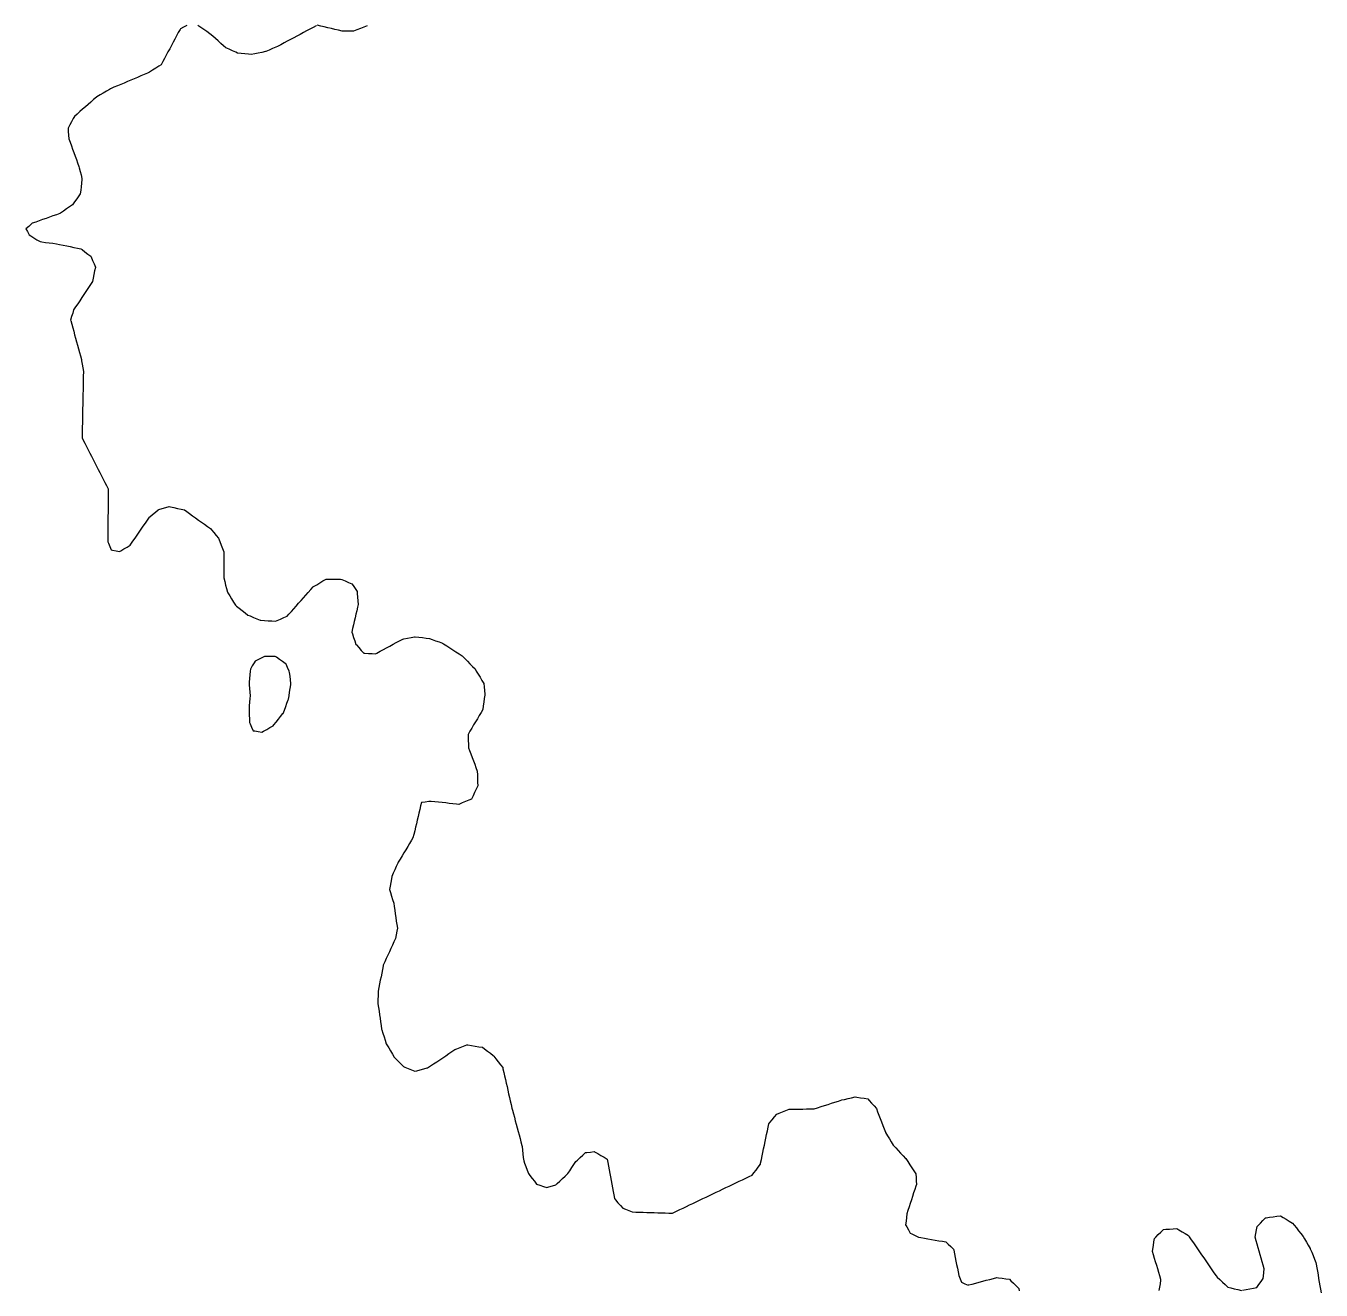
# Model space of a CAD drawing. Header units: millimetres. Extents: x 2 to 766, y 7 to 1390.
# Drawn here: x 2.1 to 356.6, y 352.7 to 698.6 of the extents above; entities that cross this region are included whole.
import ezdxf

# ---------------------------------------------------------------- set-up
doc = ezdxf.new("R2010")
doc.units = ezdxf.units.MM
for name, color, linetype in [('ALL_ISLANDS', 7, 'Continuous'), ('OUTLINE_ISLAND_01', 7, 'Continuous'), ('OUTLINE_ISLAND_02', 7, 'Continuous')]:
    doc.layers.add(name, color=color, linetype=linetype)

msp = doc.modelspace()

# ---------------------------------------------------------------- linework, layer by layer
at = {"layer": 'ALL_ISLANDS'}
for points in [[(46.1692, 698.675), (45.2778, 698.2217), (44.3865, 697.7683), (44.2928, 697.5937), (43.8203, 696.7123), (43.3478, 695.831), (42.8753, 694.9497), (42.4028, 694.0683), (41.9303, 693.187), (41.4578, 692.3057), (40.9853, 691.4243), (40.5128, 690.543), (40.0403, 689.6617), (39.5678, 688.7803), (39.0953, 687.899), (38.4805, 687.5019), (37.6406, 686.9593), (36.8006, 686.4167), (35.9606, 685.874), (35.4247, 685.6476), (34.5035, 685.2583), (33.5824, 684.8691), (32.6613, 684.4798), (31.7401, 684.0906), (30.819, 683.7014), (29.8979, 683.3121), (28.9767, 682.9229), (28.0556, 682.5336), (27.1345, 682.1444), (26.2133, 681.7551), (25.2922, 681.3659), (24.9919, 681.1906), (24.1282, 680.6865), (23.2646, 680.1825), (22.4009, 679.6784), (21.5373, 679.1743), (21.4027, 679.0565), (20.6503, 678.3977), (19.8979, 677.739), (19.1455, 677.0803), (18.3932, 676.4216), (17.6408, 675.7629), (16.8884, 675.1041), (16.136, 674.4454), (15.3836, 673.7867), (15.0741, 673.2198), (14.5949, 672.3421), (14.1157, 671.4644), (13.6365, 670.5867), (13.709, 669.6543), (13.7865, 668.6573), (13.8641, 667.6603), (13.8652, 667.6571), (14.2076, 666.7176), (14.55, 665.778), (14.8923, 664.8384), (15.2347, 663.8989), (15.5771, 662.9593), (15.9195, 662.0198), (16.2618, 661.0802), (16.6042, 660.1406), (16.7121, 659.7168), (16.9588, 658.7477), (17.2055, 657.7786), (17.4522, 656.8095), (17.4255, 656.5589), (17.3199, 655.5645), (17.2143, 654.5701), (17.1087, 653.5757), (17.003, 652.5813), (16.6259, 652.0666), (16.0347, 651.26), (15.4436, 650.4534), (14.8525, 649.6468), (14.8305, 649.6312), (14.0158, 649.0513), (13.2011, 648.4715), (12.3864, 647.8916), (11.5717, 647.3117), (11.3856, 647.2454), (10.4436, 646.9099), (9.5015, 646.5744), (8.5595, 646.2388), (7.6175, 645.9033), (6.6754, 645.5678), (5.7334, 645.2323), (4.7914, 644.8967), (3.8494, 644.5612), (3.6208, 644.3645), (2.8628, 643.7122), (2.1049, 643.0599), (2.5114, 642.2769), (2.9723, 641.3894), (3.4189, 641.1143), (4.2702, 640.5896), (5.1215, 640.065), (5.9729, 639.5404), (6.4872, 639.4747), (7.4791, 639.3481), (8.4711, 639.2214), (9.463, 639.0948), (10.455, 638.9681), (11.3087, 638.7906), (12.2877, 638.5871), (13.2668, 638.3835), (14.2459, 638.18), (15.2249, 637.9765), (16.204, 637.7729), (17.1831, 637.5694), (17.4752, 637.3504), (18.2753, 636.7505), (19.0755, 636.1507), (19.8756, 635.5508), (19.9653, 635.3397), (20.3565, 634.4194), (20.7477, 633.4991), (21.1389, 632.5788), (21.1232, 632.5035), (20.919, 631.5245), (20.7149, 630.5456), (20.5108, 629.5666), (20.3067, 628.5877), (20.1609, 628.3692), (19.6058, 627.5374), (19.0507, 626.7056), (18.4956, 625.8738), (17.9405, 625.042), (17.3854, 624.2102), (16.8303, 623.3784), (16.2752, 622.5466), (15.7202, 621.7148), (15.1651, 620.8831), (14.9079, 620.0063), (14.6264, 619.0467), (14.345, 618.0872), (14.3881, 617.93), (14.6527, 616.9657), (14.9172, 616.0013), (15.1818, 615.0369), (15.4464, 614.0726), (15.711, 613.1082), (15.9756, 612.1439), (16.2402, 611.1795), (16.5048, 610.2151), (16.7694, 609.2508), (17.034, 608.2864), (17.2986, 607.3221), (17.3558, 606.9697), (17.5162, 605.9827), (17.6767, 604.9956), (17.8371, 604.0086), (17.834, 603.8536), (17.814, 602.8538), (17.7941, 601.8539), (17.7742, 600.8541), (17.7542, 599.8543), (17.7343, 598.8545), (17.7144, 597.8547), (17.6944, 596.8549), (17.6745, 595.8551), (17.6545, 594.8553), (17.6346, 593.8555), (17.6147, 592.8557), (17.5947, 591.8559), (17.5748, 590.8561), (17.5548, 589.8563), (17.5349, 588.8565), (17.515, 587.8567), (17.495, 586.8569), (17.4751, 585.8571), (17.7852, 585.2512), (18.2408, 584.361), (18.6964, 583.4708), (19.152, 582.5806), (19.6075, 581.6904), (20.0631, 580.8002), (20.5187, 579.91), (20.9743, 579.0198), (21.4299, 578.1296), (21.8854, 577.2394), (22.341, 576.3492), (22.7966, 575.459), (23.2522, 574.5688), (23.7078, 573.6786), (24.1634, 572.7885), (24.6189, 571.8983), (24.616, 571.4259), (24.6096, 570.4259), (24.6033, 569.4259), (24.5969, 568.426), (24.5906, 567.426), (24.5843, 566.426), (24.5779, 565.426), (24.5716, 564.426), (24.5653, 563.4261), (24.5589, 562.4261), (24.5526, 561.4261), (24.5463, 560.4261), (24.5399, 559.4261), (24.5336, 558.4262), (24.5273, 557.4262), (24.6777, 557.0673), (25.0645, 556.1452), (25.4512, 555.223), (25.803, 555.1521), (26.7833, 554.9547), (27.7637, 554.7572), (28.0773, 554.9428), (28.938, 555.452), (29.7986, 555.9612), (30.6593, 556.4704), (30.8423, 556.7363), (31.4095, 557.5599), (31.9767, 558.3834), (32.5439, 559.207), (33.1111, 560.0306), (33.6782, 560.8542), (34.2454, 561.6778), (34.8126, 562.5014), (35.3798, 563.325), (35.947, 564.1486), (36.0342, 564.223), (36.795, 564.8718), (37.5559, 565.5207), (38.3168, 566.1696), (38.4545, 566.2093), (39.4154, 566.4864), (40.3762, 566.7634), (41.3371, 567.0405), (41.6481, 566.9726), (42.625, 566.7592), (43.602, 566.5458), (44.579, 566.3324), (45.5559, 566.119), (46.1179, 565.7126), (46.9281, 565.1265), (47.7384, 564.5405), (48.5487, 563.9544), (49.359, 563.3684), (50.1693, 562.7824), (50.9796, 562.1963), (51.7898, 561.6103), (52.6001, 561.0242), (52.8639, 560.7101), (53.507, 559.9443), (54.1502, 559.1786), (54.7933, 558.4128), (54.7971, 558.403), (55.1622, 557.472), (55.5273, 556.541), (55.8924, 555.61), (56.2575, 554.6791), (56.2575, 554.632), (56.259, 553.632), (56.2605, 552.632), (56.262, 551.632), (56.2636, 550.632), (56.2651, 549.632), (56.2666, 548.632), (56.2681, 547.632), (56.2933, 547.5299), (56.5335, 546.5591), (56.7737, 545.5884), (57.0138, 544.6177), (57.254, 543.6469), (57.3607, 543.4734), (57.8848, 542.6218), (58.4089, 541.7701), (58.9329, 540.9184), (59.457, 540.0667), (59.7336, 539.8496), (60.5202, 539.2321), (61.3068, 538.6146), (62.0934, 537.9972), (62.88, 537.3797), (63.479, 537.1296), (64.4017, 536.7443), (65.3245, 536.359), (66.2473, 535.9737), (66.4102, 535.9624), (67.4078, 535.893), (68.4054, 535.8236), (69.403, 535.7542), (70.4006, 535.6848), (70.8767, 535.8856), (71.7981, 536.2741), (72.7195, 536.6627), (73.641, 537.0512), (74.1122, 537.5853), (74.7737, 538.3352), (75.4353, 539.0851), (76.0968, 539.835), (76.7584, 540.5849), (77.4199, 541.3348), (78.0815, 542.0847), (78.743, 542.8346), (79.4046, 543.5845), (80.0661, 544.3344), (80.7277, 545.0844), (80.8475, 545.1563), (81.7049, 545.671), (82.5622, 546.1858), (83.4196, 546.7005), (84.277, 547.2152), (85.2266, 547.2206), (86.2265, 547.2262), (87.2265, 547.2319), (88.2265, 547.2376), (88.5672, 547.0901), (89.4849, 546.6929), (90.4026, 546.2956), (91.3203, 545.8984), (91.646, 545.4251), (92.2128, 544.6012), (92.7796, 543.7774), (92.8172, 543.2637), (92.8901, 542.2663), (92.9631, 541.269), (93.036, 540.2717), (92.8693, 539.5444), (92.6459, 538.5697), (92.4224, 537.595), (92.199, 536.6202), (91.9756, 535.6455), (91.7521, 534.6708), (91.5287, 533.6961), (91.3053, 532.7214), (91.4866, 532.1921), (91.8108, 531.2461), (92.1349, 530.3001), (92.459, 529.3541), (92.5913, 529.2051), (93.2553, 528.4573), (93.9192, 527.7094), (94.5831, 526.9616), (94.8491, 526.9469), (95.8475, 526.8917), (96.846, 526.8365), (97.8445, 526.7813), (98.2083, 526.9791), (99.0869, 527.4566), (99.9656, 527.9341), (100.8442, 528.4117), (101.7228, 528.8892), (102.6014, 529.3667), (103.48, 529.8443), (104.3586, 530.3218), (105.2372, 530.7993), (105.5673, 530.8653), (106.5479, 531.0611), (107.5286, 531.2569), (108.5092, 531.4527), (108.6535, 531.436), (109.6469, 531.3212), (110.6403, 531.2064), (111.6337, 531.0916), (112.6271, 530.9768), (113.33, 530.7134), (114.2664, 530.3626), (115.2028, 530.0117), (116.1392, 529.6608), (116.4432, 529.4669), (117.2861, 528.9289), (118.1291, 528.3909), (118.972, 527.8529), (119.815, 527.315), (120.658, 526.777), (121.5009, 526.239), (121.5533, 526.1859), (122.2554, 525.4739), (122.9575, 524.7618), (123.6597, 524.0498), (124.3618, 523.3377), (125.0639, 522.6257), (125.3981, 522.0595), (125.9064, 521.1983), (126.4147, 520.3371), (126.923, 519.4759), (127.4313, 518.6147), (127.527, 517.7316), (127.6347, 516.7374), (127.7425, 515.7432), (127.7092, 515.5019), (127.5725, 514.5113), (127.4359, 513.5207), (127.2992, 512.5301), (127.1625, 511.5394), (126.6929, 510.744), (126.1845, 509.8829), (125.6761, 509.0218), (125.1677, 508.1607), (124.6593, 507.2995), (124.1509, 506.4384), (123.6425, 505.5773), (123.1341, 504.7162), (123.1601, 504.0732), (123.2004, 503.074), (123.2407, 502.0748), (123.281, 501.0757), (123.5619, 500.3202), (123.9105, 499.3829), (124.259, 498.4456), (124.6075, 497.5083), (124.956, 496.571), (125.3046, 495.6337), (125.6531, 494.6964), (125.6553, 494.6237), (125.6859, 493.6242), (125.7166, 492.6247), (125.7472, 491.6252), (125.7778, 490.6256), (125.777, 490.6239), (125.3505, 489.7195), (124.9239, 488.815), (124.4974, 487.9105), (124.0708, 487.0061), (123.3856, 486.722), (122.4618, 486.3391), (121.538, 485.9562), (120.6142, 485.5733), (119.9955, 485.6409), (119.0014, 485.7494), (118.0073, 485.8579), (117.0132, 485.9664), (116.0191, 486.0749), (115.025, 486.1835), (114.031, 486.292), (113.0369, 486.4005), (112.373, 486.3263), (111.3792, 486.2151), (110.3854, 486.104), (110.1589, 485.1611), (109.9253, 484.1888), (109.6917, 483.2165), (109.4581, 482.2441), (109.2245, 481.2718), (108.9909, 480.2995), (108.7573, 479.3271), (108.5237, 478.3548), (108.2901, 477.3825), (108.0565, 476.4101), (107.6545, 475.7486), (107.1352, 474.894), (106.616, 474.0394), (106.0967, 473.1848), (105.5774, 472.3302), (105.0582, 471.4755), (104.5389, 470.6209), (104.0196, 469.7663), (103.9109, 469.5277), (103.4962, 468.6177), (103.0815, 467.7078), (102.6668, 466.7978), (102.2521, 465.8879), (102.1388, 465.2042), (101.9752, 464.2177), (101.8116, 463.2311), (101.648, 462.2446), (101.8959, 461.448), (102.1931, 460.4932), (102.4903, 459.5384), (102.7874, 458.5835), (102.9251, 457.6245), (103.0672, 456.6346), (103.2093, 455.6448), (103.3514, 454.6549), (103.4935, 453.6651), (103.6356, 452.6752), (103.7777, 451.6854), (103.6388, 450.8855), (103.4676, 449.9003), (103.2965, 448.915), (103.2786, 448.8764), (102.8596, 447.9684), (102.4405, 447.0604), (102.0215, 446.1525), (101.6025, 445.2445), (101.1834, 444.3365), (100.7644, 443.4286), (100.3453, 442.5206), (99.9263, 441.6126), (99.8819, 441.383), (99.6923, 440.4011), (99.5027, 439.4192), (99.3131, 438.4374), (99.1234, 437.4555), (98.9338, 436.4737), (98.7442, 435.4918), (98.5546, 434.51), (98.5444, 434.1696), (98.5144, 433.1701), (98.4845, 432.1705), (98.4545, 431.171), (98.4782, 431.0089), (98.6225, 430.0194), (98.7668, 429.0298), (98.9111, 428.0403), (99.0554, 427.0508), (99.1997, 426.0613), (99.344, 425.0717), (99.4883, 424.0822), (99.545, 423.9011), (99.8438, 422.9468), (100.1427, 421.9925), (100.4415, 421.0382), (100.7403, 420.0839), (100.8942, 419.8248), (101.4051, 418.9651), (101.9159, 418.1054), (102.4267, 417.2457), (102.9375, 416.386), (103.3771, 415.9515), (104.0883, 415.2484), (104.7994, 414.5454), (105.5106, 413.8423), (105.8132, 413.7144), (106.7343, 413.3251), (107.6554, 412.9357), (108.5765, 412.5464), (109.086, 412.6838), (110.0515, 412.9444), (111.0169, 413.2049), (111.9824, 413.4654), (112.0455, 413.5073), (112.8784, 414.0607), (113.7113, 414.6141), (114.5443, 415.1674), (115.3772, 415.7208), (116.2101, 416.2742), (117.043, 416.8276), (117.876, 417.381), (118.7089, 417.9344), (119.5418, 418.4877), (120.0366, 418.6901), (120.9622, 419.0687), (121.8878, 419.4473), (122.8134, 419.8259), (123.1141, 419.7762), (124.1007, 419.6131), (125.0873, 419.4501), (126.074, 419.2871), (127.0606, 419.1241), (127.6489, 418.6802), (128.4472, 418.0779), (129.2455, 417.4756), (130.0437, 416.8733), (130.1688, 416.7126), (130.7829, 415.9234), (131.3971, 415.1342), (132.0112, 414.3449), (132.6253, 413.5557), (132.7002, 413.2247), (132.921, 412.2494), (133.1417, 411.2741), (133.3625, 410.2987), (133.5833, 409.3234), (133.804, 408.3481), (134.0248, 407.3728), (134.2456, 406.3974), (134.4663, 405.4221), (134.6871, 404.4468), (134.9079, 403.4715), (135.1286, 402.4961), (135.2869, 401.9063), (135.5461, 400.9405), (135.8052, 399.9747), (136.0644, 399.0088), (136.3236, 398.043), (136.5827, 397.0772), (136.8419, 396.1113), (137.1011, 395.1455), (137.3602, 394.1797), (137.6194, 393.2138), (137.8785, 392.248), (137.9084, 391.9886), (138.0229, 390.9952), (138.1374, 390.0017), (138.2519, 389.0083), (138.3664, 388.0149), (138.5952, 387.4023), (138.9452, 386.4655), (139.2951, 385.5287), (139.645, 384.592), (140.073, 384.0369), (140.6836, 383.245), (141.2942, 382.4531), (141.9049, 381.6612), (142.8117, 381.3669), (143.7629, 381.0583), (144.7141, 380.7497), (145.2587, 380.9122), (146.2169, 381.1982), (147.1751, 381.4842), (147.5449, 381.8361), (148.2694, 382.5254), (148.9938, 383.2148), (149.7183, 383.9041), (150.4427, 384.5934), (150.9568, 385.3579), (151.5149, 386.1878), (152.0729, 387.0176), (152.6309, 387.8474), (153.0751, 388.2585), (153.8089, 388.9378), (154.5428, 389.6171), (155.2766, 390.2964), (155.6875, 390.3462), (156.6803, 390.4665), (157.673, 390.5868), (157.7632, 390.5344), (158.6281, 390.0325), (159.493, 389.5305), (160.3579, 389.0286), (161.2228, 388.5266), (161.3956, 387.5732), (161.5739, 386.5893), (161.7522, 385.6053), (161.9306, 384.6213), (162.1089, 383.6374), (162.2873, 382.6534), (162.4656, 381.6694), (162.6439, 380.6855), (162.8223, 379.7015), (163.0006, 378.7175), (163.1789, 377.7335), (163.5157, 377.3429), (164.1686, 376.5855), (164.8216, 375.8281), (165.4745, 375.0706), (166.2048, 374.791), (167.1387, 374.4334), (168.0725, 374.0758), (168.1048, 374.0748), (169.1044, 374.0456), (170.104, 374.0163), (171.1035, 373.9871), (172.1031, 373.9578), (173.1027, 373.9285), (174.1023, 373.8993), (175.1018, 373.87), (176.1014, 373.8408), (177.101, 373.8115), (178.1005, 373.7822), (179.1001, 373.753), (179.2857, 373.8415), (180.1882, 374.2722), (181.0907, 374.7029), (181.9932, 375.1336), (182.8957, 375.5643), (183.7982, 375.995), (184.7007, 376.4256), (185.6032, 376.8563), (186.5057, 377.287), (187.4082, 377.7177), (188.3107, 378.1484), (189.2132, 378.5791), (190.1157, 379.0097), (191.0182, 379.4404), (191.9207, 379.8711), (192.8232, 380.3018), (193.7257, 380.7325), (194.6282, 381.1631), (195.5307, 381.5938), (196.4332, 382.0245), (197.3357, 382.4552), (198.2382, 382.8859), (199.1407, 383.3166), (200.0432, 383.7472), (200.9458, 384.1779), (201.3605, 384.7284), (201.9623, 385.5271), (202.5641, 386.3258), (203.1658, 387.1245), (203.2303, 387.4333), (203.4346, 388.4122), (203.6389, 389.3912), (203.8431, 390.3701), (204.0474, 391.349), (204.2517, 392.3279), (204.456, 393.3068), (204.6603, 394.2857), (204.8646, 395.2646), (205.0688, 396.2435), (205.2731, 397.2224), (205.4774, 398.2014), (205.7572, 398.531), (206.4043, 399.2934), (207.0514, 400.0558), (207.6985, 400.8182), (208.272, 401.0514), (209.1984, 401.4281), (210.1247, 401.8047), (211.0511, 402.1814), (211.7777, 402.1912), (212.7776, 402.2047), (213.7775, 402.2181), (214.7774, 402.2316), (215.7773, 402.2451), (216.7772, 402.2585), (217.7771, 402.272), (217.8555, 402.2969), (218.8086, 402.5996), (219.7617, 402.9022), (220.7148, 403.2049), (221.6678, 403.5076), (222.6209, 403.8103), (223.574, 404.113), (224.5271, 404.4157), (225.4802, 404.7183), (226.1803, 404.8751), (227.1561, 405.0936), (228.1319, 405.3121), (229.1078, 405.5306), (229.5853, 405.4616), (230.575, 405.3185), (231.5647, 405.1754), (232.5544, 405.0323), (232.9375, 404.5997), (233.6004, 403.851), (234.2634, 403.1024), (234.9264, 402.3537), (235.2464, 401.5048), (235.5992, 400.569), (235.9519, 399.6333), (236.3047, 398.6976), (236.6574, 397.7619), (237.0102, 396.8262), (237.3629, 395.8905), (237.4226, 395.7929), (237.9443, 394.9398), (238.466, 394.0867), (238.9877, 393.2336), (239.5095, 392.3805), (239.5151, 392.3744), (240.194, 391.6402), (240.873, 390.9061), (241.552, 390.1719), (242.231, 389.4378), (242.91, 388.7036), (242.9385, 388.6611), (243.4948, 387.8301), (244.0511, 386.9992), (244.6074, 386.1682), (245.1637, 385.3372), (245.72, 384.5062), (245.7706, 383.5395), (245.8228, 382.5408), (245.8749, 381.5422), (245.7456, 381.1538), (245.4298, 380.205), (245.1139, 379.2562), (244.7981, 378.3074), (244.4822, 377.3586), (244.1664, 376.4098), (243.8505, 375.461), (243.5346, 374.5122), (243.2188, 373.5633), (243.1193, 372.57), (243.0197, 371.5749), (242.9201, 370.5799), (243.2151, 370.0338), (243.6903, 369.154), (244.1655, 368.2741), (244.6316, 368.0459), (245.5297, 367.6062), (246.4279, 367.1665), (247.0647, 367.0565), (248.0501, 366.8864), (249.0356, 366.7162), (250.021, 366.546), (251.0064, 366.3758), (251.9918, 366.2056), (252.9772, 366.0354), (253.9626, 365.8652), (254.5619, 365.3), (255.2894, 364.6139), (256.0169, 363.9277), (256.0866, 363.582), (256.2842, 362.6017), (256.4817, 361.6214), (256.6793, 360.6411), (256.8768, 359.6608), (257.0744, 358.6805), (257.272, 357.7002), (257.4695, 356.7199), (257.4757, 356.7032), (257.8209, 355.7647), (258.1662, 354.8262), (258.1877, 354.8175), (259.1151, 354.4434), (260.0425, 354.0693), (260.1623, 354.1006), (261.1297, 354.3539), (262.0971, 354.6072), (263.0645, 354.8605), (264.0319, 355.1138), (264.9993, 355.3671), (265.9667, 355.6204), (266.9341, 355.8737), (267.9015, 356.1269), (268.3677, 356.0622), (269.3581, 355.9246), (270.3486, 355.787), (271.3391, 355.6494), (271.7392, 355.2547), (272.4511, 354.5524), (273.163, 353.8501), (273.8749, 353.1478), (274.006, 352.5117)], [(81.5775, 698.6179), (80.6963, 698.1452), (79.815, 697.6726), (78.9337, 697.1999), (78.0525, 696.7273), (77.1712, 696.2547), (76.29, 695.782), (75.4087, 695.3094), (74.5275, 694.8368), (73.6462, 694.3641), (72.7649, 693.8915), (71.8837, 693.4188), (71.0024, 692.9462), (70.5606, 692.7514), (69.6456, 692.3479), (68.7306, 691.9445), (67.8156, 691.5411), (67.6881, 691.5159), (66.7071, 691.3219), (65.7261, 691.1279), (64.7451, 690.9339), (63.7641, 690.74), (63.0456, 690.8182), (62.0515, 690.9264), (61.0574, 691.0346), (60.0633, 691.1427), (59.55, 691.3741), (58.6384, 691.7852), (57.7268, 692.1962), (56.8152, 692.6072), (56.2367, 693.1152), (55.4853, 693.775), (54.7339, 694.4349), (53.9825, 695.0947), (53.231, 695.7546), (52.4796, 696.4144), (52.473, 696.419), (51.6518, 696.9896), (50.8307, 697.5603), (50.0095, 698.1309), (49.1883, 698.7016)], [(95.5252, 698.5772), (94.5952, 698.2095), (93.6653, 697.8418), (92.7353, 697.4741), (91.8054, 697.1064), (90.9072, 697.0971), (89.9073, 697.0867), (88.9073, 697.0764), (88.6387, 697.14), (87.6655, 697.3702), (86.6924, 697.6004), (85.7193, 697.8306), (84.7461, 698.0608), (83.773, 698.2911), (82.7998, 698.5213), (81.8267, 698.7515)], [(335.1642, 352.6284), (336.1455, 352.8208), (337.1269, 353.0132), (338.1082, 353.2056), (339.0895, 353.398), (339.6403, 354.1849), (340.2137, 355.0041), (340.7872, 355.8234), (340.8528, 356.491), (340.9506, 357.4862), (341.0484, 358.4814), (341.0419, 358.5049), (340.7734, 359.4681), (340.5049, 360.4314), (340.2365, 361.3947), (339.968, 362.358), (339.6995, 363.3213), (339.431, 364.2846), (339.1626, 365.2479), (338.8941, 366.2111), (338.6256, 367.1744), (338.8031, 368.1538), (338.9815, 369.1377), (339.1598, 370.1217), (339.3228, 370.2912), (340.016, 371.0119), (340.7092, 371.7327), (341.4024, 372.4534), (341.5622, 372.476), (342.5524, 372.616), (343.5425, 372.7559), (344.5327, 372.8959), (345.5229, 373.0358), (346.2404, 372.5946), (347.0922, 372.0709), (347.9441, 371.5471), (348.796, 371.0233), (349.2449, 370.4663), (349.8723, 369.6876), (350.4998, 368.909), (351.1272, 368.1303), (351.7547, 367.3516), (352.1429, 366.6772), (352.6417, 365.8104), (353.1405, 364.9437), (353.6393, 364.077), (353.6859, 363.9647), (354.0696, 363.0412), (354.4533, 362.1178), (354.837, 361.1943), (355.2207, 360.2709), (355.3007, 359.8001), (355.4682, 358.8142), (355.6358, 357.8284), (355.8033, 356.8425), (355.9708, 355.8566), (356.1383, 354.8707), (356.3059, 353.8849), (356.4734, 352.899), (356.6409, 351.9131)], [(312.3537, 352.6097), (312.4865, 353.4582), (312.6411, 354.4462), (312.7957, 355.4341), (312.7502, 355.5907), (312.4709, 356.5509), (312.1916, 357.5111), (311.9124, 358.4713), (311.6331, 359.4315), (311.3538, 360.3917), (311.0745, 361.3519), (310.7952, 362.3121), (310.5159, 363.2724), (310.5986, 363.8717), (310.7351, 364.8623), (310.8716, 365.853), (311.0081, 366.8436), (311.3604, 367.1869), (312.0765, 367.8849), (312.7927, 368.5829), (313.5088, 369.2808), (314.1498, 369.3213), (315.1478, 369.3844), (316.1458, 369.4475), (317.1438, 369.5105), (317.7323, 369.1642), (318.5941, 368.6569), (319.4559, 368.1497), (320.3177, 367.6424), (320.5533, 367.2977), (321.1175, 366.4721), (321.6817, 365.6465), (322.2459, 364.8209), (322.8101, 363.9952), (323.3743, 363.1696), (323.9386, 362.344), (324.5028, 361.5183), (325.067, 360.6927), (325.6312, 359.8671), (326.1954, 359.0415), (326.7596, 358.2158), (327.3239, 357.3902), (327.8881, 356.5646), (328.1999, 356.2701), (328.927, 355.5836), (329.6541, 354.8971), (330.3812, 354.2105), (331.1083, 353.524), (331.9091, 353.3154), (332.8768, 353.0634), (333.8446, 352.8114), (334.8123, 352.5594)]]:
    msp.add_lwpolyline(points, dxfattribs=at)
msp.add_lwpolyline([(70.3788, 526.0771), (69.3788, 526.0771), (68.3788, 526.0771), (67.3788, 526.0771), (66.6629, 525.7012), (65.7775, 525.2363), (64.8921, 524.7714), (64.601, 524.2966), (64.0783, 523.444), (63.5557, 522.5915), (63.4964, 522.0377), (63.3901, 521.0434), (63.2838, 520.049), (63.1775, 519.0547), (63.2392, 518.2585), (63.3163, 517.2614), (63.3935, 516.2644), (63.4707, 515.2674), (63.4159, 514.5465), (63.3401, 513.5494), (63.2644, 512.5523), (63.1886, 511.5552), (63.2074, 510.984), (63.2402, 509.9845), (63.2731, 508.9851), (63.3059, 507.9856), (63.4845, 507.5762), (63.8844, 506.6596), (64.2843, 505.7431), (64.7388, 505.6657), (65.7246, 505.4979), (66.7104, 505.3302), (67.1583, 505.5869), (68.0259, 506.0841), (68.8935, 506.5814), (69.7612, 507.0786), (69.9434, 507.3018), (70.5757, 508.0765), (71.208, 508.8512), (71.8403, 509.6259), (72.4727, 510.4006), (72.4947, 510.4578), (72.8543, 511.3909), (73.214, 512.324), (73.5736, 513.2571), (73.9333, 514.1902), (73.9576, 514.3296), (74.1292, 515.3147), (74.3009, 516.2999), (74.4725, 517.2851), (74.6442, 518.2702), (74.6029, 518.6751), (74.5014, 519.6699), (74.4, 520.6648), (74.2986, 521.6596), (74.1256, 522.0674), (73.7352, 522.988), (73.3448, 523.9087), (73.1134, 524.0779), (72.3061, 524.668), (71.4988, 525.2582), (70.6915, 525.8484)], close=True, dxfattribs=at)
at = {"layer": 'OUTLINE_ISLAND_01'}
for points in [[(46.1692, 698.675), (45.2778, 698.2217), (44.3865, 697.7683), (44.2928, 697.5937), (43.8203, 696.7123), (43.3478, 695.831), (42.8753, 694.9497), (42.4028, 694.0683), (41.9303, 693.187), (41.4578, 692.3057), (40.9853, 691.4243), (40.5128, 690.543), (40.0403, 689.6617), (39.5678, 688.7803), (39.0953, 687.899), (38.4805, 687.5019), (37.6406, 686.9593), (36.8006, 686.4167), (35.9606, 685.874), (35.4247, 685.6476), (34.5035, 685.2583), (33.5824, 684.8691), (32.6613, 684.4798), (31.7401, 684.0906), (30.819, 683.7014), (29.8979, 683.3121), (28.9767, 682.9229), (28.0556, 682.5336), (27.1345, 682.1444), (26.2133, 681.7551), (25.2922, 681.3659), (24.9919, 681.1906), (24.1282, 680.6865), (23.2646, 680.1825), (22.4009, 679.6784), (21.5373, 679.1743), (21.4027, 679.0565), (20.6503, 678.3977), (19.8979, 677.739), (19.1455, 677.0803), (18.3932, 676.4216), (17.6408, 675.7629), (16.8884, 675.1041), (16.136, 674.4454), (15.3836, 673.7867), (15.0741, 673.2198), (14.5949, 672.3421), (14.1157, 671.4644), (13.6365, 670.5867), (13.709, 669.6543), (13.7865, 668.6573), (13.8641, 667.6603), (13.8652, 667.6571), (14.2076, 666.7176), (14.55, 665.778), (14.8923, 664.8384), (15.2347, 663.8989), (15.5771, 662.9593), (15.9195, 662.0198), (16.2618, 661.0802), (16.6042, 660.1406), (16.7121, 659.7168), (16.9588, 658.7477), (17.2055, 657.7786), (17.4522, 656.8095), (17.4255, 656.5589), (17.3199, 655.5645), (17.2143, 654.5701), (17.1087, 653.5757), (17.003, 652.5813), (16.6259, 652.0666), (16.0347, 651.26), (15.4436, 650.4534), (14.8525, 649.6468), (14.8305, 649.6312), (14.0158, 649.0513), (13.2011, 648.4715), (12.3864, 647.8916), (11.5717, 647.3117), (11.3856, 647.2454), (10.4436, 646.9099), (9.5015, 646.5744), (8.5595, 646.2388), (7.6175, 645.9033), (6.6754, 645.5678), (5.7334, 645.2323), (4.7914, 644.8967), (3.8494, 644.5612), (3.6208, 644.3645), (2.8628, 643.7122), (2.1049, 643.0599), (2.5114, 642.2769), (2.9723, 641.3894), (3.4189, 641.1143), (4.2702, 640.5896), (5.1215, 640.065), (5.9729, 639.5404), (6.4872, 639.4747), (7.4791, 639.3481), (8.4711, 639.2214), (9.463, 639.0948), (10.455, 638.9681), (11.3087, 638.7906), (12.2877, 638.5871), (13.2668, 638.3835), (14.2459, 638.18), (15.2249, 637.9765), (16.204, 637.7729), (17.1831, 637.5694), (17.4752, 637.3504), (18.2753, 636.7505), (19.0755, 636.1507), (19.8756, 635.5508), (19.9653, 635.3397), (20.3565, 634.4194), (20.7477, 633.4991), (21.1389, 632.5788), (21.1232, 632.5035), (20.919, 631.5245), (20.7149, 630.5456), (20.5108, 629.5666), (20.3067, 628.5877), (20.1609, 628.3692), (19.6058, 627.5374), (19.0507, 626.7056), (18.4956, 625.8738), (17.9405, 625.042), (17.3854, 624.2102), (16.8303, 623.3784), (16.2752, 622.5466), (15.7202, 621.7148), (15.1651, 620.8831), (14.9079, 620.0063), (14.6264, 619.0467), (14.345, 618.0872), (14.3881, 617.93), (14.6527, 616.9657), (14.9172, 616.0013), (15.1818, 615.0369), (15.4464, 614.0726), (15.711, 613.1082), (15.9756, 612.1439), (16.2402, 611.1795), (16.5048, 610.2151), (16.7694, 609.2508), (17.034, 608.2864), (17.2986, 607.3221), (17.3558, 606.9697), (17.5162, 605.9827), (17.6767, 604.9956), (17.8371, 604.0086), (17.834, 603.8536), (17.814, 602.8538), (17.7941, 601.8539), (17.7742, 600.8541), (17.7542, 599.8543), (17.7343, 598.8545), (17.7144, 597.8547), (17.6944, 596.8549), (17.6745, 595.8551), (17.6545, 594.8553), (17.6346, 593.8555), (17.6147, 592.8557), (17.5947, 591.8559), (17.5748, 590.8561), (17.5548, 589.8563), (17.5349, 588.8565), (17.515, 587.8567), (17.495, 586.8569), (17.4751, 585.8571), (17.7852, 585.2512), (18.2408, 584.361), (18.6964, 583.4708), (19.152, 582.5806), (19.6075, 581.6904), (20.0631, 580.8002), (20.5187, 579.91), (20.9743, 579.0198), (21.4299, 578.1296), (21.8854, 577.2394), (22.341, 576.3492), (22.7966, 575.459), (23.2522, 574.5688), (23.7078, 573.6786), (24.1634, 572.7885), (24.6189, 571.8983), (24.616, 571.4259), (24.6096, 570.4259), (24.6033, 569.4259), (24.5969, 568.426), (24.5906, 567.426), (24.5843, 566.426), (24.5779, 565.426), (24.5716, 564.426), (24.5653, 563.4261), (24.5589, 562.4261), (24.5526, 561.4261), (24.5463, 560.4261), (24.5399, 559.4261), (24.5336, 558.4262), (24.5273, 557.4262), (24.6777, 557.0673), (25.0645, 556.1452), (25.4512, 555.223), (25.803, 555.1521), (26.7833, 554.9547), (27.7637, 554.7572), (28.0773, 554.9428), (28.938, 555.452), (29.7986, 555.9612), (30.6593, 556.4704), (30.8423, 556.7363), (31.4095, 557.5599), (31.9767, 558.3834), (32.5439, 559.207), (33.1111, 560.0306), (33.6782, 560.8542), (34.2454, 561.6778), (34.8126, 562.5014), (35.3798, 563.325), (35.947, 564.1486), (36.0342, 564.223), (36.795, 564.8718), (37.5559, 565.5207), (38.3168, 566.1696), (38.4545, 566.2093), (39.4154, 566.4864), (40.3762, 566.7634), (41.3371, 567.0405), (41.6481, 566.9726), (42.625, 566.7592), (43.602, 566.5458), (44.579, 566.3324), (45.5559, 566.119), (46.1179, 565.7126), (46.9281, 565.1265), (47.7384, 564.5405), (48.5487, 563.9544), (49.359, 563.3684), (50.1693, 562.7824), (50.9796, 562.1963), (51.7898, 561.6103), (52.6001, 561.0242), (52.8639, 560.7101), (53.507, 559.9443), (54.1502, 559.1786), (54.7933, 558.4128), (54.7971, 558.403), (55.1622, 557.472), (55.5273, 556.541), (55.8924, 555.61), (56.2575, 554.6791), (56.2575, 554.632), (56.259, 553.632), (56.2605, 552.632), (56.262, 551.632), (56.2636, 550.632), (56.2651, 549.632), (56.2666, 548.632), (56.2681, 547.632), (56.2933, 547.5299), (56.5335, 546.5591), (56.7737, 545.5884), (57.0138, 544.6177), (57.254, 543.6469), (57.3607, 543.4734), (57.8848, 542.6218), (58.4089, 541.7701), (58.9329, 540.9184), (59.457, 540.0667), (59.7336, 539.8496), (60.5202, 539.2321), (61.3068, 538.6146), (62.0934, 537.9972), (62.88, 537.3797), (63.479, 537.1296), (64.4017, 536.7443), (65.3245, 536.359), (66.2473, 535.9737), (66.4102, 535.9624), (67.4078, 535.893), (68.4054, 535.8236), (69.403, 535.7542), (70.4006, 535.6848), (70.8767, 535.8856), (71.7981, 536.2741), (72.7195, 536.6627), (73.641, 537.0512), (74.1122, 537.5853), (74.7737, 538.3352), (75.4353, 539.0851), (76.0968, 539.835), (76.7584, 540.5849), (77.4199, 541.3348), (78.0815, 542.0847), (78.743, 542.8346), (79.4046, 543.5845), (80.0661, 544.3344), (80.7277, 545.0844), (80.8475, 545.1563), (81.7049, 545.671), (82.5622, 546.1858), (83.4196, 546.7005), (84.277, 547.2152), (85.2266, 547.2206), (86.2265, 547.2262), (87.2265, 547.2319), (88.2265, 547.2376), (88.5672, 547.0901), (89.4849, 546.6929), (90.4026, 546.2956), (91.3203, 545.8984), (91.646, 545.4251), (92.2128, 544.6012), (92.7796, 543.7774), (92.8172, 543.2637), (92.8901, 542.2663), (92.9631, 541.269), (93.036, 540.2717), (92.8693, 539.5444), (92.6459, 538.5697), (92.4224, 537.595), (92.199, 536.6202), (91.9756, 535.6455), (91.7521, 534.6708), (91.5287, 533.6961), (91.3053, 532.7214), (91.4866, 532.1921), (91.8108, 531.2461), (92.1349, 530.3001), (92.459, 529.3541), (92.5913, 529.2051), (93.2553, 528.4573), (93.9192, 527.7094), (94.5831, 526.9616), (94.8491, 526.9469), (95.8475, 526.8917), (96.846, 526.8365), (97.8445, 526.7813), (98.2083, 526.9791), (99.0869, 527.4566), (99.9656, 527.9341), (100.8442, 528.4117), (101.7228, 528.8892), (102.6014, 529.3667), (103.48, 529.8443), (104.3586, 530.3218), (105.2372, 530.7993), (105.5673, 530.8653), (106.5479, 531.0611), (107.5286, 531.2569), (108.5092, 531.4527), (108.6535, 531.436), (109.6469, 531.3212), (110.6403, 531.2064), (111.6337, 531.0916), (112.6271, 530.9768), (113.33, 530.7134), (114.2664, 530.3626), (115.2028, 530.0117), (116.1392, 529.6608), (116.4432, 529.4669), (117.2861, 528.9289), (118.1291, 528.3909), (118.972, 527.8529), (119.815, 527.315), (120.658, 526.777), (121.5009, 526.239), (121.5533, 526.1859), (122.2554, 525.4739), (122.9575, 524.7618), (123.6597, 524.0498), (124.3618, 523.3377), (125.0639, 522.6257), (125.3981, 522.0595), (125.9064, 521.1983), (126.4147, 520.3371), (126.923, 519.4759), (127.4313, 518.6147), (127.527, 517.7316), (127.6347, 516.7374), (127.7425, 515.7432), (127.7092, 515.5019), (127.5725, 514.5113), (127.4359, 513.5207), (127.2992, 512.5301), (127.1625, 511.5394), (126.6929, 510.744), (126.1845, 509.8829), (125.6761, 509.0218), (125.1677, 508.1607), (124.6593, 507.2995), (124.1509, 506.4384), (123.6425, 505.5773), (123.1341, 504.7162), (123.1601, 504.0732), (123.2004, 503.074), (123.2407, 502.0748), (123.281, 501.0757), (123.5619, 500.3202), (123.9105, 499.3829), (124.259, 498.4456), (124.6075, 497.5083), (124.956, 496.571), (125.3046, 495.6337), (125.6531, 494.6964), (125.6553, 494.6237), (125.6859, 493.6242), (125.7166, 492.6247), (125.7472, 491.6252), (125.7778, 490.6256), (125.777, 490.6239), (125.3505, 489.7195), (124.9239, 488.815), (124.4974, 487.9105), (124.0708, 487.0061), (123.3856, 486.722), (122.4618, 486.3391), (121.538, 485.9562), (120.6142, 485.5733), (119.9955, 485.6409), (119.0014, 485.7494), (118.0073, 485.8579), (117.0132, 485.9664), (116.0191, 486.0749), (115.025, 486.1835), (114.031, 486.292), (113.0369, 486.4005), (112.373, 486.3263), (111.3792, 486.2151), (110.3854, 486.104), (110.1589, 485.1611), (109.9253, 484.1888), (109.6917, 483.2165), (109.4581, 482.2441), (109.2245, 481.2718), (108.9909, 480.2995), (108.7573, 479.3271), (108.5237, 478.3548), (108.2901, 477.3825), (108.0565, 476.4101), (107.6545, 475.7486), (107.1352, 474.894), (106.616, 474.0394), (106.0967, 473.1848), (105.5774, 472.3302), (105.0582, 471.4755), (104.5389, 470.6209), (104.0196, 469.7663), (103.9109, 469.5277), (103.4962, 468.6177), (103.0815, 467.7078), (102.6668, 466.7978), (102.2521, 465.8879), (102.1388, 465.2042), (101.9752, 464.2177), (101.8116, 463.2311), (101.648, 462.2446), (101.8959, 461.448), (102.1931, 460.4932), (102.4903, 459.5384), (102.7874, 458.5835), (102.9251, 457.6245), (103.0672, 456.6346), (103.2093, 455.6448), (103.3514, 454.6549), (103.4935, 453.6651), (103.6356, 452.6752), (103.7777, 451.6854), (103.6388, 450.8855), (103.4676, 449.9003), (103.2965, 448.915), (103.2786, 448.8764), (102.8596, 447.9684), (102.4405, 447.0604), (102.0215, 446.1525), (101.6025, 445.2445), (101.1834, 444.3365), (100.7644, 443.4286), (100.3453, 442.5206), (99.9263, 441.6126), (99.8819, 441.383), (99.6923, 440.4011), (99.5027, 439.4192), (99.3131, 438.4374), (99.1234, 437.4555), (98.9338, 436.4737), (98.7442, 435.4918), (98.5546, 434.51), (98.5444, 434.1696), (98.5144, 433.1701), (98.4845, 432.1705), (98.4545, 431.171), (98.4782, 431.0089), (98.6225, 430.0194), (98.7668, 429.0298), (98.9111, 428.0403), (99.0554, 427.0508), (99.1997, 426.0613), (99.344, 425.0717), (99.4883, 424.0822), (99.545, 423.9011), (99.8438, 422.9468), (100.1427, 421.9925), (100.4415, 421.0382), (100.7403, 420.0839), (100.8942, 419.8248), (101.4051, 418.9651), (101.9159, 418.1054), (102.4267, 417.2457), (102.9375, 416.386), (103.3771, 415.9515), (104.0883, 415.2484), (104.7994, 414.5454), (105.5106, 413.8423), (105.8132, 413.7144), (106.7343, 413.3251), (107.6554, 412.9357), (108.5765, 412.5464), (109.086, 412.6838), (110.0515, 412.9444), (111.0169, 413.2049), (111.9824, 413.4654), (112.0455, 413.5073), (112.8784, 414.0607), (113.7113, 414.6141), (114.5443, 415.1674), (115.3772, 415.7208), (116.2101, 416.2742), (117.043, 416.8276), (117.876, 417.381), (118.7089, 417.9344), (119.5418, 418.4877), (120.0366, 418.6901), (120.9622, 419.0687), (121.8878, 419.4473), (122.8134, 419.8259), (123.1141, 419.7762), (124.1007, 419.6131), (125.0873, 419.4501), (126.074, 419.2871), (127.0606, 419.1241), (127.6489, 418.6802), (128.4472, 418.0779), (129.2455, 417.4756), (130.0437, 416.8733), (130.1688, 416.7126), (130.7829, 415.9234), (131.3971, 415.1342), (132.0112, 414.3449), (132.6253, 413.5557), (132.7002, 413.2247), (132.921, 412.2494), (133.1417, 411.2741), (133.3625, 410.2987), (133.5833, 409.3234), (133.804, 408.3481), (134.0248, 407.3728), (134.2456, 406.3974), (134.4663, 405.4221), (134.6871, 404.4468), (134.9079, 403.4715), (135.1286, 402.4961), (135.2869, 401.9063), (135.5461, 400.9405), (135.8052, 399.9747), (136.0644, 399.0088), (136.3236, 398.043), (136.5827, 397.0772), (136.8419, 396.1113), (137.1011, 395.1455), (137.3602, 394.1797), (137.6194, 393.2138), (137.8785, 392.248), (137.9084, 391.9886), (138.0229, 390.9952), (138.1374, 390.0017), (138.2519, 389.0083), (138.3664, 388.0149), (138.5952, 387.4023), (138.9452, 386.4655), (139.2951, 385.5287), (139.645, 384.592), (140.073, 384.0369), (140.6836, 383.245), (141.2942, 382.4531), (141.9049, 381.6612), (142.8117, 381.3669), (143.7629, 381.0583), (144.7141, 380.7497), (145.2587, 380.9122), (146.2169, 381.1982), (147.1751, 381.4842), (147.5449, 381.8361), (148.2694, 382.5254), (148.9938, 383.2148), (149.7183, 383.9041), (150.4427, 384.5934), (150.9568, 385.3579), (151.5149, 386.1878), (152.0729, 387.0176), (152.6309, 387.8474), (153.0751, 388.2585), (153.8089, 388.9378), (154.5428, 389.6171), (155.2766, 390.2964), (155.6875, 390.3462), (156.6803, 390.4665), (157.673, 390.5868), (157.7632, 390.5344), (158.6281, 390.0325), (159.493, 389.5305), (160.3579, 389.0286), (161.2228, 388.5266), (161.3956, 387.5732), (161.5739, 386.5893), (161.7522, 385.6053), (161.9306, 384.6213), (162.1089, 383.6374), (162.2873, 382.6534), (162.4656, 381.6694), (162.6439, 380.6855), (162.8223, 379.7015), (163.0006, 378.7175), (163.1789, 377.7335), (163.5157, 377.3429), (164.1686, 376.5855), (164.8216, 375.8281), (165.4745, 375.0706), (166.2048, 374.791), (167.1387, 374.4334), (168.0725, 374.0758), (168.1048, 374.0748), (169.1044, 374.0456), (170.104, 374.0163), (171.1035, 373.9871), (172.1031, 373.9578), (173.1027, 373.9285), (174.1023, 373.8993), (175.1018, 373.87), (176.1014, 373.8408), (177.101, 373.8115), (178.1005, 373.7822), (179.1001, 373.753), (179.2857, 373.8415), (180.1882, 374.2722), (181.0907, 374.7029), (181.9932, 375.1336), (182.8957, 375.5643), (183.7982, 375.995), (184.7007, 376.4256), (185.6032, 376.8563), (186.5057, 377.287), (187.4082, 377.7177), (188.3107, 378.1484), (189.2132, 378.5791), (190.1157, 379.0097), (191.0182, 379.4404), (191.9207, 379.8711), (192.8232, 380.3018), (193.7257, 380.7325), (194.6282, 381.1631), (195.5307, 381.5938), (196.4332, 382.0245), (197.3357, 382.4552), (198.2382, 382.8859), (199.1407, 383.3166), (200.0432, 383.7472), (200.9458, 384.1779), (201.3605, 384.7284), (201.9623, 385.5271), (202.5641, 386.3258), (203.1658, 387.1245), (203.2303, 387.4333), (203.4346, 388.4122), (203.6389, 389.3912), (203.8431, 390.3701), (204.0474, 391.349), (204.2517, 392.3279), (204.456, 393.3068), (204.6603, 394.2857), (204.8646, 395.2646), (205.0688, 396.2435), (205.2731, 397.2224), (205.4774, 398.2014), (205.7572, 398.531), (206.4043, 399.2934), (207.0514, 400.0558), (207.6985, 400.8182), (208.272, 401.0514), (209.1984, 401.4281), (210.1247, 401.8047), (211.0511, 402.1814), (211.7777, 402.1912), (212.7776, 402.2047), (213.7775, 402.2181), (214.7774, 402.2316), (215.7773, 402.2451), (216.7772, 402.2585), (217.7771, 402.272), (217.8555, 402.2969), (218.8086, 402.5996), (219.7617, 402.9022), (220.7148, 403.2049), (221.6678, 403.5076), (222.6209, 403.8103), (223.574, 404.113), (224.5271, 404.4157), (225.4802, 404.7183), (226.1803, 404.8751), (227.1561, 405.0936), (228.1319, 405.3121), (229.1078, 405.5306), (229.5853, 405.4616), (230.575, 405.3185), (231.5647, 405.1754), (232.5544, 405.0323), (232.9375, 404.5997), (233.6004, 403.851), (234.2634, 403.1024), (234.9264, 402.3537), (235.2464, 401.5048), (235.5992, 400.569), (235.9519, 399.6333), (236.3047, 398.6976), (236.6574, 397.7619), (237.0102, 396.8262), (237.3629, 395.8905), (237.4226, 395.7929), (237.9443, 394.9398), (238.466, 394.0867), (238.9877, 393.2336), (239.5095, 392.3805), (239.5151, 392.3744), (240.194, 391.6402), (240.873, 390.9061), (241.552, 390.1719), (242.231, 389.4378), (242.91, 388.7036), (242.9385, 388.6611), (243.4948, 387.8301), (244.0511, 386.9992), (244.6074, 386.1682), (245.1637, 385.3372), (245.72, 384.5062), (245.7706, 383.5395), (245.8228, 382.5408), (245.8749, 381.5422), (245.7456, 381.1538), (245.4298, 380.205), (245.1139, 379.2562), (244.7981, 378.3074), (244.4822, 377.3586), (244.1664, 376.4098), (243.8505, 375.461), (243.5346, 374.5122), (243.2188, 373.5633), (243.1193, 372.57), (243.0197, 371.5749), (242.9201, 370.5799), (243.2151, 370.0338), (243.6903, 369.154), (244.1655, 368.2741), (244.6316, 368.0459), (245.5297, 367.6062), (246.4279, 367.1665), (247.0647, 367.0565), (248.0501, 366.8864), (249.0356, 366.7162), (250.021, 366.546), (251.0064, 366.3758), (251.9918, 366.2056), (252.9772, 366.0354), (253.9626, 365.8652), (254.5619, 365.3), (255.2894, 364.6139), (256.0169, 363.9277), (256.0866, 363.582), (256.2842, 362.6017), (256.4817, 361.6214), (256.6793, 360.6411), (256.8768, 359.6608), (257.0744, 358.6805), (257.272, 357.7002), (257.4695, 356.7199), (257.4757, 356.7032), (257.8209, 355.7647), (258.1662, 354.8262), (258.1877, 354.8175), (259.1151, 354.4434), (260.0425, 354.0693), (260.1623, 354.1006), (261.1297, 354.3539), (262.0971, 354.6072), (263.0645, 354.8605), (264.0319, 355.1138), (264.9993, 355.3671), (265.9667, 355.6204), (266.9341, 355.8737), (267.9015, 356.1269), (268.3677, 356.0622), (269.3581, 355.9246), (270.3486, 355.787), (271.3391, 355.6494), (271.7392, 355.2547), (272.4511, 354.5524), (273.163, 353.8501), (273.8749, 353.1478), (274.006, 352.5117)], [(81.5775, 698.6179), (80.6963, 698.1452), (79.815, 697.6726), (78.9337, 697.1999), (78.0525, 696.7273), (77.1712, 696.2547), (76.29, 695.782), (75.4087, 695.3094), (74.5275, 694.8368), (73.6462, 694.3641), (72.7649, 693.8915), (71.8837, 693.4188), (71.0024, 692.9462), (70.5606, 692.7514), (69.6456, 692.3479), (68.7306, 691.9445), (67.8156, 691.5411), (67.6881, 691.5159), (66.7071, 691.3219), (65.7261, 691.1279), (64.7451, 690.9339), (63.7641, 690.74), (63.0456, 690.8182), (62.0515, 690.9264), (61.0574, 691.0346), (60.0633, 691.1427), (59.55, 691.3741), (58.6384, 691.7852), (57.7268, 692.1962), (56.8152, 692.6072), (56.2367, 693.1152), (55.4853, 693.775), (54.7339, 694.4349), (53.9825, 695.0947), (53.231, 695.7546), (52.4796, 696.4144), (52.473, 696.419), (51.6518, 696.9896), (50.8307, 697.5603), (50.0095, 698.1309), (49.1883, 698.7016)], [(95.5252, 698.5772), (94.5952, 698.2095), (93.6653, 697.8418), (92.7353, 697.4741), (91.8054, 697.1064), (90.9072, 697.0971), (89.9073, 697.0867), (88.9073, 697.0764), (88.6387, 697.14), (87.6655, 697.3702), (86.6924, 697.6004), (85.7193, 697.8306), (84.7461, 698.0608), (83.773, 698.2911), (82.7998, 698.5213), (81.8267, 698.7515)], [(335.1642, 352.6284), (336.1455, 352.8208), (337.1269, 353.0132), (338.1082, 353.2056), (339.0895, 353.398), (339.6403, 354.1849), (340.2137, 355.0041), (340.7872, 355.8234), (340.8528, 356.491), (340.9506, 357.4862), (341.0484, 358.4814), (341.0419, 358.5049), (340.7734, 359.4681), (340.5049, 360.4314), (340.2365, 361.3947), (339.968, 362.358), (339.6995, 363.3213), (339.431, 364.2846), (339.1626, 365.2479), (338.8941, 366.2111), (338.6256, 367.1744), (338.8031, 368.1538), (338.9815, 369.1377), (339.1598, 370.1217), (339.3228, 370.2912), (340.016, 371.0119), (340.7092, 371.7327), (341.4024, 372.4534), (341.5622, 372.476), (342.5524, 372.616), (343.5425, 372.7559), (344.5327, 372.8959), (345.5229, 373.0358), (346.2404, 372.5946), (347.0922, 372.0709), (347.9441, 371.5471), (348.796, 371.0233), (349.2449, 370.4663), (349.8723, 369.6876), (350.4998, 368.909), (351.1272, 368.1303), (351.7547, 367.3516), (352.1429, 366.6772), (352.6417, 365.8104), (353.1405, 364.9437), (353.6393, 364.077), (353.6859, 363.9647), (354.0696, 363.0412), (354.4533, 362.1178), (354.837, 361.1943), (355.2207, 360.2709), (355.3007, 359.8001), (355.4682, 358.8142), (355.6358, 357.8284), (355.8033, 356.8425), (355.9708, 355.8566), (356.1383, 354.8707), (356.3059, 353.8849), (356.4734, 352.899), (356.6409, 351.9131)], [(312.3537, 352.6097), (312.4865, 353.4582), (312.6411, 354.4462), (312.7957, 355.4341), (312.7502, 355.5907), (312.4709, 356.5509), (312.1916, 357.5111), (311.9124, 358.4713), (311.6331, 359.4315), (311.3538, 360.3917), (311.0745, 361.3519), (310.7952, 362.3121), (310.5159, 363.2724), (310.5986, 363.8717), (310.7351, 364.8623), (310.8716, 365.853), (311.0081, 366.8436), (311.3604, 367.1869), (312.0765, 367.8849), (312.7927, 368.5829), (313.5088, 369.2808), (314.1498, 369.3213), (315.1478, 369.3844), (316.1458, 369.4475), (317.1438, 369.5105), (317.7323, 369.1642), (318.5941, 368.6569), (319.4559, 368.1497), (320.3177, 367.6424), (320.5533, 367.2977), (321.1175, 366.4721), (321.6817, 365.6465), (322.2459, 364.8209), (322.8101, 363.9952), (323.3743, 363.1696), (323.9386, 362.344), (324.5028, 361.5183), (325.067, 360.6927), (325.6312, 359.8671), (326.1954, 359.0415), (326.7596, 358.2158), (327.3239, 357.3902), (327.8881, 356.5646), (328.1999, 356.2701), (328.927, 355.5836), (329.6541, 354.8971), (330.3812, 354.2105), (331.1083, 353.524), (331.9091, 353.3154), (332.8768, 353.0634), (333.8446, 352.8114), (334.8123, 352.5594)]]:
    msp.add_lwpolyline(points, dxfattribs=at)
at = {"layer": 'OUTLINE_ISLAND_02'}
msp.add_lwpolyline([(70.3788, 526.0771), (69.3788, 526.0771), (68.3788, 526.0771), (67.3788, 526.0771), (66.6629, 525.7012), (65.7775, 525.2363), (64.8921, 524.7714), (64.601, 524.2966), (64.0783, 523.444), (63.5557, 522.5915), (63.4964, 522.0377), (63.3901, 521.0434), (63.2838, 520.049), (63.1775, 519.0547), (63.2392, 518.2585), (63.3163, 517.2614), (63.3935, 516.2644), (63.4707, 515.2674), (63.4159, 514.5465), (63.3401, 513.5494), (63.2644, 512.5523), (63.1886, 511.5552), (63.2074, 510.984), (63.2402, 509.9845), (63.2731, 508.9851), (63.3059, 507.9856), (63.4845, 507.5762), (63.8844, 506.6596), (64.2843, 505.7431), (64.7388, 505.6657), (65.7246, 505.4979), (66.7104, 505.3302), (67.1583, 505.5869), (68.0259, 506.0841), (68.8935, 506.5814), (69.7612, 507.0786), (69.9434, 507.3018), (70.5757, 508.0765), (71.208, 508.8512), (71.8403, 509.6259), (72.4727, 510.4006), (72.4947, 510.4578), (72.8543, 511.3909), (73.214, 512.324), (73.5736, 513.2571), (73.9333, 514.1902), (73.9576, 514.3296), (74.1292, 515.3147), (74.3009, 516.2999), (74.4725, 517.2851), (74.6442, 518.2702), (74.6029, 518.6751), (74.5014, 519.6699), (74.4, 520.6648), (74.2986, 521.6596), (74.1256, 522.0674), (73.7352, 522.988), (73.3448, 523.9087), (73.1134, 524.0779), (72.3061, 524.668), (71.4988, 525.2582), (70.6915, 525.8484)], close=True, dxfattribs=at)

doc.saveas('drawing.dxf')
